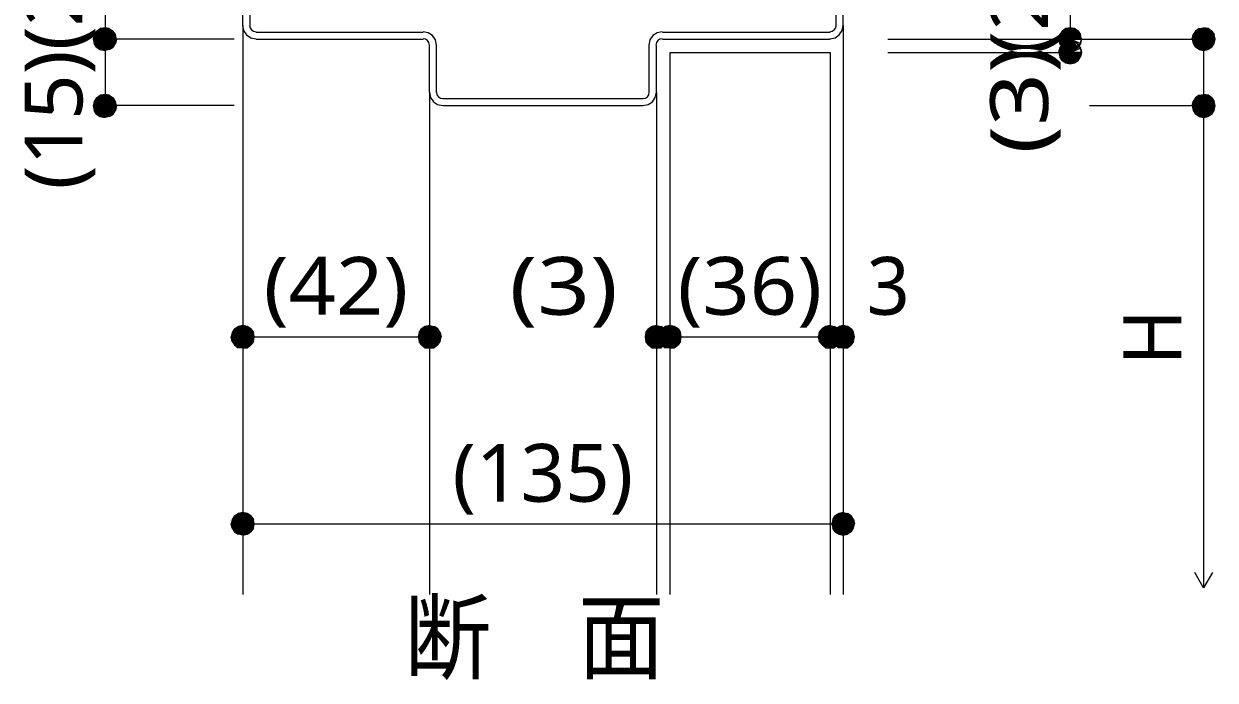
# Model space of a CAD drawing. Header units: millimetres. Extents: x 0 to 420, y 0 to 297.
# Drawn here: x 310.8 to 364.3, y 126.7 to 156.2 of the extents above; entities that cross this region are included whole.
import ezdxf
from ezdxf.enums import TextEntityAlignment as Align

# ---------------------------------------------------------------- set-up
doc = ezdxf.new("R2010")
doc.units = ezdxf.units.MM
doc.styles.add('kst32b', font='NotoSansJP-Variable.ttf')

msp = doc.modelspace()

# ---------------------------------------------------------------- hatches: boundary and pattern name
h = msp.add_hatch(color=7)
h.paths.add_polyline_path([(314.41, 155.977), (314.198, 155.956), (314.41, 155.469), (314.41, 155.977)])
h.paths.add_polyline_path([(314.198, 155.956), (314.41, 155.469), (314.029, 155.829), (314.198, 155.956)])
h.paths.add_polyline_path([(314.41, 155.469), (314.029, 155.829), (313.923, 155.681), (314.41, 155.469)])
h = msp.add_hatch(color=7)
h.paths.add_polyline_path([(314.875, 155.681), (314.77, 155.829), (314.41, 155.469), (314.875, 155.681)])
h.paths.add_polyline_path([(314.77, 155.829), (314.41, 155.469), (314.6, 155.956), (314.77, 155.829)])
h.paths.add_polyline_path([(314.41, 155.469), (314.6, 155.956), (314.41, 155.977), (314.41, 155.469)])
h = msp.add_hatch(color=7)
h.paths.add_polyline_path([(357.801, 155.977), (357.611, 155.956), (357.801, 155.469), (357.801, 155.977)])
h.paths.add_polyline_path([(357.611, 155.956), (357.801, 155.469), (357.441, 155.829), (357.611, 155.956)])
h.paths.add_polyline_path([(357.801, 155.469), (357.441, 155.829), (357.336, 155.681), (357.801, 155.469)])
h = msp.add_hatch(color=7)
h.paths.add_polyline_path([(357.992, 155.956), (357.801, 155.977), (357.801, 155.469), (357.992, 155.956)])
h.paths.add_polyline_path([(357.801, 155.977), (357.801, 155.469), (357.611, 155.956), (357.801, 155.977)])
h.paths.add_polyline_path([(357.801, 155.469), (357.611, 155.956), (357.441, 155.829), (357.801, 155.469)])
h = msp.add_hatch(color=7)
h.paths.add_polyline_path([(358.267, 155.681), (358.161, 155.829), (357.801, 155.469), (358.267, 155.681)])
h.paths.add_polyline_path([(358.161, 155.829), (357.801, 155.469), (357.992, 155.956), (358.161, 155.829)])
h.paths.add_polyline_path([(357.801, 155.469), (357.992, 155.956), (357.801, 155.977), (357.801, 155.469)])
h = msp.add_hatch(color=7)
h.paths.add_polyline_path([(358.309, 155.469), (358.267, 155.681), (357.801, 155.469), (358.309, 155.469)])
h.paths.add_polyline_path([(358.267, 155.681), (357.801, 155.469), (358.161, 155.829), (358.267, 155.681)])
h.paths.add_polyline_path([(357.801, 155.469), (358.161, 155.829), (357.992, 155.956), (357.801, 155.469)])
h = msp.add_hatch(color=7)
h.paths.add_polyline_path([(364.003, 155.956), (363.791, 155.977), (363.791, 155.469), (364.003, 155.956)])
h.paths.add_polyline_path([(363.791, 155.977), (363.791, 155.469), (363.601, 155.956), (363.791, 155.977)])
h.paths.add_polyline_path([(363.791, 155.469), (363.601, 155.956), (363.432, 155.829), (363.791, 155.469)])
h = msp.add_hatch(color=7)
h.paths.add_polyline_path([(364.321, 155.469), (364.278, 155.681), (363.791, 155.469), (364.321, 155.469)])
h.paths.add_polyline_path([(364.278, 155.681), (363.791, 155.469), (364.173, 155.829), (364.278, 155.681)])
h.paths.add_polyline_path([(363.791, 155.469), (364.173, 155.829), (364.003, 155.956), (363.791, 155.469)])
for points in [[(313.923, 155.681), (313.88, 155.469), (314.41, 155.469), (313.923, 155.681)], [(364.278, 155.279), (364.321, 155.469), (363.791, 155.469), (364.278, 155.279)], [(313.923, 152.675), (313.88, 152.485), (314.41, 152.485), (313.923, 152.675)], [(364.278, 152.273), (364.321, 152.485), (363.791, 152.485), (364.278, 152.273)], [(320.802, 142.558), (320.612, 142.6), (320.612, 142.092), (320.802, 142.558)], [(340, 142.558), (339.81, 142.6), (339.81, 142.092), (340, 142.558)], [(347.789, 142.558), (347.599, 142.6), (347.599, 142.092), (347.789, 142.558)], [(328.803, 141.605), (328.994, 141.584), (328.994, 142.092), (328.803, 141.605)], [(339.005, 141.605), (339.196, 141.584), (339.196, 142.092), (339.005, 141.605)], [(346.795, 141.605), (347.006, 141.584), (347.006, 142.092), (346.795, 141.605)], [(320.802, 134.154), (320.612, 134.197), (320.612, 133.689), (320.802, 134.154)], [(347.409, 133.223), (347.599, 133.181), (347.599, 133.689), (347.409, 133.223)]]:
    msp.add_hatch(color=7).paths.add_polyline_path(points)
h = msp.add_hatch(color=7)
h.paths.add_polyline_path([(313.88, 155.469), (313.923, 155.279), (314.41, 155.469), (313.88, 155.469)])
h.paths.add_polyline_path([(313.923, 155.279), (314.41, 155.469), (314.029, 155.109), (313.923, 155.279)])
h.paths.add_polyline_path([(314.41, 155.469), (314.029, 155.109), (314.198, 155.004), (314.41, 155.469)])
h = msp.add_hatch(color=7)
h.paths.add_polyline_path([(314.198, 155.004), (314.41, 154.961), (314.41, 155.469), (314.198, 155.004)])
h.paths.add_polyline_path([(314.41, 154.961), (314.41, 155.469), (314.6, 155.004), (314.41, 154.961)])
h.paths.add_polyline_path([(314.41, 155.469), (314.6, 155.004), (314.77, 155.109), (314.41, 155.469)])
h = msp.add_hatch(color=7)
h.paths.add_polyline_path([(314.77, 155.109), (314.875, 155.279), (314.41, 155.469), (314.77, 155.109)])
h.paths.add_polyline_path([(314.875, 155.279), (314.41, 155.469), (314.918, 155.469), (314.875, 155.279)])
h.paths.add_polyline_path([(314.41, 155.469), (314.918, 155.469), (314.875, 155.681), (314.41, 155.469)])
h = msp.add_hatch(color=7)
h.paths.add_polyline_path([(357.441, 155.829), (357.336, 155.681), (357.801, 155.469), (357.441, 155.829)])
h.paths.add_polyline_path([(357.336, 155.681), (357.801, 155.469), (357.293, 155.469), (357.336, 155.681)])
h = msp.add_hatch(color=7)
h.paths.add_polyline_path([(357.336, 155.681), (357.293, 155.469), (357.801, 155.469), (357.336, 155.681)])
h.paths.add_polyline_path([(357.293, 155.469), (357.801, 155.469), (357.336, 155.279), (357.293, 155.469)])
h.paths.add_polyline_path([(357.801, 155.469), (357.336, 155.279), (357.441, 155.109), (357.801, 155.469)])
h = msp.add_hatch(color=7)
h.paths.add_polyline_path([(357.293, 155.469), (357.336, 155.279), (357.801, 155.469), (357.293, 155.469)])
h.paths.add_polyline_path([(357.336, 155.279), (357.801, 155.469), (357.441, 155.109), (357.336, 155.279)])
h.paths.add_polyline_path([(357.801, 155.469), (357.441, 155.109), (357.611, 155.004), (357.801, 155.469)])
h = msp.add_hatch(color=7)
h.paths.add_polyline_path([(357.611, 155.342), (357.441, 155.236), (357.801, 154.876), (357.611, 155.342)])
h.paths.add_polyline_path([(357.441, 155.236), (357.801, 154.876), (357.336, 155.067), (357.441, 155.236)])
h.paths.add_polyline_path([(357.801, 154.876), (357.336, 155.067), (357.293, 154.876), (357.801, 154.876)])
h = msp.add_hatch(color=7)
h.paths.add_polyline_path([(357.441, 155.109), (357.611, 155.004), (357.801, 155.469), (357.441, 155.109)])
h.paths.add_polyline_path([(357.611, 155.004), (357.801, 155.469), (357.801, 154.961), (357.611, 155.004)])
h.paths.add_polyline_path([(357.801, 155.469), (357.801, 154.961), (357.992, 155.004), (357.801, 155.469)])
h = msp.add_hatch(color=7)
h.paths.add_polyline_path([(357.992, 155.342), (357.801, 155.384), (357.801, 154.876), (357.992, 155.342)])
h.paths.add_polyline_path([(357.801, 155.384), (357.801, 154.876), (357.611, 155.342), (357.801, 155.384)])
h.paths.add_polyline_path([(357.801, 154.876), (357.611, 155.342), (357.441, 155.236), (357.801, 154.876)])
h = msp.add_hatch(color=7)
h.paths.add_polyline_path([(357.611, 155.004), (357.801, 154.961), (357.801, 155.469), (357.611, 155.004)])
h.paths.add_polyline_path([(357.801, 154.961), (357.801, 155.469), (357.992, 155.004), (357.801, 154.961)])
h.paths.add_polyline_path([(357.801, 155.469), (357.992, 155.004), (358.161, 155.109), (357.801, 155.469)])
h = msp.add_hatch(color=7)
h.paths.add_polyline_path([(358.161, 155.236), (357.992, 155.342), (357.801, 154.876), (358.161, 155.236)])
h.paths.add_polyline_path([(357.992, 155.342), (357.801, 154.876), (357.801, 155.384), (357.992, 155.342)])
h.paths.add_polyline_path([(357.801, 154.876), (357.801, 155.384), (357.611, 155.342), (357.801, 154.876)])
h = msp.add_hatch(color=7)
h.paths.add_polyline_path([(358.161, 155.109), (358.267, 155.279), (357.801, 155.469), (358.161, 155.109)])
h.paths.add_polyline_path([(358.267, 155.279), (357.801, 155.469), (358.309, 155.469), (358.267, 155.279)])
h.paths.add_polyline_path([(357.801, 155.469), (358.309, 155.469), (358.267, 155.681), (357.801, 155.469)])
h = msp.add_hatch(color=7)
h.paths.add_polyline_path([(357.992, 155.004), (358.161, 155.109), (357.801, 155.469), (357.992, 155.004)])
h.paths.add_polyline_path([(358.161, 155.109), (357.801, 155.469), (358.267, 155.279), (358.161, 155.109)])
h.paths.add_polyline_path([(357.801, 155.469), (358.267, 155.279), (358.309, 155.469), (357.801, 155.469)])
h = msp.add_hatch(color=7)
h.paths.add_polyline_path([(358.309, 154.876), (358.267, 155.067), (357.801, 154.876), (358.309, 154.876)])
h.paths.add_polyline_path([(358.267, 155.067), (357.801, 154.876), (358.161, 155.236), (358.267, 155.067)])
h.paths.add_polyline_path([(357.801, 154.876), (358.161, 155.236), (357.992, 155.342), (357.801, 154.876)])
h = msp.add_hatch(color=7)
h.paths.add_polyline_path([(363.432, 155.829), (363.326, 155.681), (363.791, 155.469), (363.432, 155.829)])
h.paths.add_polyline_path([(363.326, 155.681), (363.791, 155.469), (363.284, 155.469), (363.326, 155.681)])
h.paths.add_polyline_path([(363.791, 155.469), (363.284, 155.469), (363.326, 155.279), (363.791, 155.469)])
h = msp.add_hatch(color=7)
h.paths.add_polyline_path([(363.326, 155.279), (363.432, 155.109), (363.791, 155.469), (363.326, 155.279)])
h.paths.add_polyline_path([(363.432, 155.109), (363.791, 155.469), (363.601, 155.004), (363.432, 155.109)])
h.paths.add_polyline_path([(363.791, 155.469), (363.601, 155.004), (363.791, 154.961), (363.791, 155.469)])
h = msp.add_hatch(color=7)
h.paths.add_polyline_path([(363.791, 154.961), (364.003, 155.004), (363.791, 155.469), (363.791, 154.961)])
h.paths.add_polyline_path([(364.003, 155.004), (363.791, 155.469), (364.173, 155.109), (364.003, 155.004)])
h.paths.add_polyline_path([(363.791, 155.469), (364.173, 155.109), (364.278, 155.279), (363.791, 155.469)])
h = msp.add_hatch(color=7)
h.paths.add_polyline_path([(357.441, 155.236), (357.336, 155.067), (357.801, 154.876), (357.441, 155.236)])
h.paths.add_polyline_path([(357.336, 155.067), (357.801, 154.876), (357.293, 154.876), (357.336, 155.067)])
h.paths.add_polyline_path([(357.801, 154.876), (357.293, 154.876), (357.336, 154.686), (357.801, 154.876)])
h = msp.add_hatch(color=7)
h.paths.add_polyline_path([(357.293, 154.876), (357.336, 154.686), (357.801, 154.876), (357.293, 154.876)])
h.paths.add_polyline_path([(357.336, 154.686), (357.801, 154.876), (357.441, 154.517), (357.336, 154.686)])
h.paths.add_polyline_path([(357.801, 154.876), (357.441, 154.517), (357.611, 154.411), (357.801, 154.876)])
h = msp.add_hatch(color=7)
h.paths.add_polyline_path([(357.336, 154.686), (357.441, 154.517), (357.801, 154.876), (357.336, 154.686)])
h.paths.add_polyline_path([(357.441, 154.517), (357.801, 154.876), (357.611, 154.411), (357.441, 154.517)])
h.paths.add_polyline_path([(357.801, 154.876), (357.611, 154.411), (357.801, 154.368), (357.801, 154.876)])
h = msp.add_hatch(color=7)
h.paths.add_polyline_path([(357.611, 154.411), (357.801, 154.368), (357.801, 154.876), (357.611, 154.411)])
h.paths.add_polyline_path([(357.801, 154.368), (357.801, 154.876), (357.992, 154.411), (357.801, 154.368)])
h.paths.add_polyline_path([(357.801, 154.876), (357.992, 154.411), (358.161, 154.517), (357.801, 154.876)])
h = msp.add_hatch(color=7)
h.paths.add_polyline_path([(358.267, 154.686), (358.309, 154.876), (357.801, 154.876), (358.267, 154.686)])
h.paths.add_polyline_path([(358.309, 154.876), (357.801, 154.876), (358.267, 155.067), (358.309, 154.876)])
h.paths.add_polyline_path([(357.801, 154.876), (358.267, 155.067), (358.161, 155.236), (357.801, 154.876)])
h = msp.add_hatch(color=7)
h.paths.add_polyline_path([(357.801, 154.368), (357.992, 154.411), (357.801, 154.876), (357.801, 154.368)])
h.paths.add_polyline_path([(357.992, 154.411), (357.801, 154.876), (358.161, 154.517), (357.992, 154.411)])
h.paths.add_polyline_path([(357.801, 154.876), (358.161, 154.517), (358.267, 154.686), (357.801, 154.876)])
h = msp.add_hatch(color=7)
h.paths.add_polyline_path([(358.161, 154.517), (358.267, 154.686), (357.801, 154.876), (358.161, 154.517)])
h.paths.add_polyline_path([(358.267, 154.686), (357.801, 154.876), (358.309, 154.876), (358.267, 154.686)])
h = msp.add_hatch(color=7)
h.paths.add_polyline_path([(314.41, 152.993), (314.198, 152.95), (314.41, 152.485), (314.41, 152.993)])
h.paths.add_polyline_path([(314.198, 152.95), (314.41, 152.485), (314.029, 152.844), (314.198, 152.95)])
h.paths.add_polyline_path([(314.41, 152.485), (314.029, 152.844), (313.923, 152.675), (314.41, 152.485)])
h = msp.add_hatch(color=7)
h.paths.add_polyline_path([(314.875, 152.675), (314.77, 152.844), (314.41, 152.485), (314.875, 152.675)])
h.paths.add_polyline_path([(314.77, 152.844), (314.41, 152.485), (314.6, 152.95), (314.77, 152.844)])
h.paths.add_polyline_path([(314.41, 152.485), (314.6, 152.95), (314.41, 152.993), (314.41, 152.485)])
h = msp.add_hatch(color=7)
h.paths.add_polyline_path([(314.77, 152.104), (314.875, 152.273), (314.41, 152.485), (314.77, 152.104)])
h.paths.add_polyline_path([(314.875, 152.273), (314.41, 152.485), (314.918, 152.485), (314.875, 152.273)])
h.paths.add_polyline_path([(314.41, 152.485), (314.918, 152.485), (314.875, 152.675), (314.41, 152.485)])
h = msp.add_hatch(color=7)
h.paths.add_polyline_path([(363.432, 152.844), (363.326, 152.675), (363.791, 152.485), (363.432, 152.844)])
h.paths.add_polyline_path([(363.326, 152.675), (363.791, 152.485), (363.284, 152.485), (363.326, 152.675)])
h.paths.add_polyline_path([(363.791, 152.485), (363.284, 152.485), (363.326, 152.273), (363.791, 152.485)])
h = msp.add_hatch(color=7)
h.paths.add_polyline_path([(364.003, 152.95), (363.791, 152.993), (363.791, 152.485), (364.003, 152.95)])
h.paths.add_polyline_path([(363.791, 152.993), (363.791, 152.485), (363.601, 152.95), (363.791, 152.993)])
h.paths.add_polyline_path([(363.791, 152.485), (363.601, 152.95), (363.432, 152.844), (363.791, 152.485)])
h = msp.add_hatch(color=7)
h.paths.add_polyline_path([(364.321, 152.485), (364.278, 152.675), (363.791, 152.485), (364.321, 152.485)])
h.paths.add_polyline_path([(364.278, 152.675), (363.791, 152.485), (364.173, 152.844), (364.278, 152.675)])
h.paths.add_polyline_path([(363.791, 152.485), (364.173, 152.844), (364.003, 152.95), (363.791, 152.485)])
h = msp.add_hatch(color=7)
h.paths.add_polyline_path([(313.88, 152.485), (313.923, 152.273), (314.41, 152.485), (313.88, 152.485)])
h.paths.add_polyline_path([(313.923, 152.273), (314.41, 152.485), (314.029, 152.104), (313.923, 152.273)])
h.paths.add_polyline_path([(314.41, 152.485), (314.029, 152.104), (314.198, 151.998), (314.41, 152.485)])
h = msp.add_hatch(color=7)
h.paths.add_polyline_path([(314.198, 151.998), (314.41, 151.955), (314.41, 152.485), (314.198, 151.998)])
h.paths.add_polyline_path([(314.41, 151.955), (314.41, 152.485), (314.6, 151.998), (314.41, 151.955)])
h.paths.add_polyline_path([(314.41, 152.485), (314.6, 151.998), (314.77, 152.104), (314.41, 152.485)])
h = msp.add_hatch(color=7)
h.paths.add_polyline_path([(363.326, 152.273), (363.432, 152.104), (363.791, 152.485), (363.326, 152.273)])
h.paths.add_polyline_path([(363.432, 152.104), (363.791, 152.485), (363.601, 151.998), (363.432, 152.104)])
h.paths.add_polyline_path([(363.791, 152.485), (363.601, 151.998), (363.791, 151.955), (363.791, 152.485)])
h = msp.add_hatch(color=7)
h.paths.add_polyline_path([(363.791, 151.955), (364.003, 151.998), (363.791, 152.485), (363.791, 151.955)])
h.paths.add_polyline_path([(364.003, 151.998), (363.791, 152.485), (364.173, 152.104), (364.003, 151.998)])
h.paths.add_polyline_path([(363.791, 152.485), (364.173, 152.104), (364.278, 152.273), (363.791, 152.485)])
h = msp.add_hatch(color=7)
h.paths.add_polyline_path([(320.612, 142.6), (320.4, 142.558), (320.612, 142.092), (320.612, 142.6)])
h.paths.add_polyline_path([(320.4, 142.558), (320.612, 142.092), (320.23, 142.452), (320.4, 142.558)])
h.paths.add_polyline_path([(320.612, 142.092), (320.23, 142.452), (320.125, 142.282), (320.612, 142.092)])
h = msp.add_hatch(color=7)
h.paths.add_polyline_path([(321.12, 142.092), (321.077, 142.282), (320.612, 142.092), (321.12, 142.092)])
h.paths.add_polyline_path([(321.077, 142.282), (320.612, 142.092), (320.971, 142.452), (321.077, 142.282)])
h.paths.add_polyline_path([(320.612, 142.092), (320.971, 142.452), (320.802, 142.558), (320.612, 142.092)])
h = msp.add_hatch(color=7)
h.paths.add_polyline_path([(328.803, 142.558), (328.634, 142.452), (328.994, 142.092), (328.803, 142.558)])
h.paths.add_polyline_path([(328.634, 142.452), (328.994, 142.092), (328.528, 142.282), (328.634, 142.452)])
h.paths.add_polyline_path([(328.994, 142.092), (328.528, 142.282), (328.486, 142.092), (328.994, 142.092)])
h = msp.add_hatch(color=7)
h.paths.add_polyline_path([(329.375, 142.452), (329.205, 142.558), (328.994, 142.092), (329.375, 142.452)])
h.paths.add_polyline_path([(329.205, 142.558), (328.994, 142.092), (328.994, 142.6), (329.205, 142.558)])
h.paths.add_polyline_path([(328.994, 142.092), (328.994, 142.6), (328.803, 142.558), (328.994, 142.092)])
h = msp.add_hatch(color=7)
h.paths.add_polyline_path([(339.005, 142.558), (338.836, 142.452), (339.196, 142.092), (339.005, 142.558)])
h.paths.add_polyline_path([(338.836, 142.452), (339.196, 142.092), (338.73, 142.282), (338.836, 142.452)])
h.paths.add_polyline_path([(339.196, 142.092), (338.73, 142.282), (338.688, 142.092), (339.196, 142.092)])
h = msp.add_hatch(color=7)
h.paths.add_polyline_path([(339.556, 142.452), (339.407, 142.558), (339.196, 142.092), (339.556, 142.452)])
h.paths.add_polyline_path([(339.407, 142.558), (339.196, 142.092), (339.196, 142.6), (339.407, 142.558)])
h.paths.add_polyline_path([(339.196, 142.092), (339.196, 142.6), (339.005, 142.558), (339.196, 142.092)])
h = msp.add_hatch(color=7)
h.paths.add_polyline_path([(339.81, 142.6), (339.598, 142.558), (339.81, 142.092), (339.81, 142.6)])
h.paths.add_polyline_path([(339.598, 142.558), (339.81, 142.092), (339.429, 142.452), (339.598, 142.558)])
h.paths.add_polyline_path([(339.81, 142.092), (339.429, 142.452), (339.323, 142.282), (339.81, 142.092)])
h = msp.add_hatch(color=7)
h.paths.add_polyline_path([(340.318, 142.092), (340.275, 142.282), (339.81, 142.092), (340.318, 142.092)])
h.paths.add_polyline_path([(340.275, 142.282), (339.81, 142.092), (340.17, 142.452), (340.275, 142.282)])
h.paths.add_polyline_path([(339.81, 142.092), (340.17, 142.452), (340, 142.558), (339.81, 142.092)])
h = msp.add_hatch(color=7)
h.paths.add_polyline_path([(346.795, 142.558), (346.646, 142.452), (347.006, 142.092), (346.795, 142.558)])
h.paths.add_polyline_path([(346.646, 142.452), (347.006, 142.092), (346.52, 142.282), (346.646, 142.452)])
h.paths.add_polyline_path([(347.006, 142.092), (346.52, 142.282), (346.477, 142.092), (347.006, 142.092)])
h = msp.add_hatch(color=7)
h.paths.add_polyline_path([(347.366, 142.452), (347.197, 142.558), (347.006, 142.092), (347.366, 142.452)])
h.paths.add_polyline_path([(347.197, 142.558), (347.006, 142.092), (347.006, 142.6), (347.197, 142.558)])
h.paths.add_polyline_path([(347.006, 142.092), (347.006, 142.6), (346.795, 142.558), (347.006, 142.092)])
h = msp.add_hatch(color=7)
h.paths.add_polyline_path([(347.599, 142.6), (347.409, 142.558), (347.599, 142.092), (347.599, 142.6)])
h.paths.add_polyline_path([(347.409, 142.558), (347.599, 142.092), (347.239, 142.452), (347.409, 142.558)])
h.paths.add_polyline_path([(347.599, 142.092), (347.239, 142.452), (347.133, 142.282), (347.599, 142.092)])
h = msp.add_hatch(color=7)
h.paths.add_polyline_path([(348.107, 142.092), (348.065, 142.282), (347.599, 142.092), (348.107, 142.092)])
h.paths.add_polyline_path([(348.065, 142.282), (347.599, 142.092), (347.959, 142.452), (348.065, 142.282)])
h.paths.add_polyline_path([(347.599, 142.092), (347.959, 142.452), (347.789, 142.558), (347.599, 142.092)])
h = msp.add_hatch(color=7)
h.paths.add_polyline_path([(320.125, 142.282), (320.082, 142.092), (320.612, 142.092), (320.125, 142.282)])
h.paths.add_polyline_path([(320.082, 142.092), (320.612, 142.092), (320.125, 141.88), (320.082, 142.092)])
h.paths.add_polyline_path([(320.612, 142.092), (320.125, 141.88), (320.23, 141.732), (320.612, 142.092)])
h = msp.add_hatch(color=7)
h.paths.add_polyline_path([(320.23, 141.732), (320.4, 141.605), (320.612, 142.092), (320.23, 141.732)])
h.paths.add_polyline_path([(320.4, 141.605), (320.612, 142.092), (320.612, 141.584), (320.4, 141.605)])
h.paths.add_polyline_path([(320.612, 142.092), (320.612, 141.584), (320.802, 141.605), (320.612, 142.092)])
h = msp.add_hatch(color=7)
h.paths.add_polyline_path([(320.802, 141.605), (320.971, 141.732), (320.612, 142.092), (320.802, 141.605)])
h.paths.add_polyline_path([(320.971, 141.732), (320.612, 142.092), (321.077, 141.88), (320.971, 141.732)])
h.paths.add_polyline_path([(320.612, 142.092), (321.077, 141.88), (321.12, 142.092), (320.612, 142.092)])
h = msp.add_hatch(color=7)
h.paths.add_polyline_path([(328.486, 142.092), (328.528, 141.88), (328.994, 142.092), (328.486, 142.092)])
h.paths.add_polyline_path([(328.528, 141.88), (328.994, 142.092), (328.634, 141.732), (328.528, 141.88)])
h.paths.add_polyline_path([(328.994, 142.092), (328.634, 141.732), (328.803, 141.605), (328.994, 142.092)])
h = msp.add_hatch(color=7)
h.paths.add_polyline_path([(329.48, 141.88), (329.523, 142.092), (328.994, 142.092), (329.48, 141.88)])
h.paths.add_polyline_path([(329.523, 142.092), (328.994, 142.092), (329.48, 142.282), (329.523, 142.092)])
h.paths.add_polyline_path([(328.994, 142.092), (329.48, 142.282), (329.375, 142.452), (328.994, 142.092)])
h = msp.add_hatch(color=7)
h.paths.add_polyline_path([(328.994, 141.584), (329.205, 141.605), (328.994, 142.092), (328.994, 141.584)])
h.paths.add_polyline_path([(329.205, 141.605), (328.994, 142.092), (329.375, 141.732), (329.205, 141.605)])
h.paths.add_polyline_path([(328.994, 142.092), (329.375, 141.732), (329.48, 141.88), (328.994, 142.092)])
h = msp.add_hatch(color=7)
h.paths.add_polyline_path([(338.688, 142.092), (338.73, 141.88), (339.196, 142.092), (338.688, 142.092)])
h.paths.add_polyline_path([(338.73, 141.88), (339.196, 142.092), (338.836, 141.732), (338.73, 141.88)])
h.paths.add_polyline_path([(339.196, 142.092), (338.836, 141.732), (339.005, 141.605), (339.196, 142.092)])
h = msp.add_hatch(color=7)
h.paths.add_polyline_path([(339.683, 141.88), (339.704, 142.092), (339.196, 142.092), (339.683, 141.88)])
h.paths.add_polyline_path([(339.704, 142.092), (339.196, 142.092), (339.683, 142.282), (339.704, 142.092)])
h.paths.add_polyline_path([(339.196, 142.092), (339.683, 142.282), (339.556, 142.452), (339.196, 142.092)])
h = msp.add_hatch(color=7)
h.paths.add_polyline_path([(339.196, 141.584), (339.407, 141.605), (339.196, 142.092), (339.196, 141.584)])
h.paths.add_polyline_path([(339.407, 141.605), (339.196, 142.092), (339.556, 141.732), (339.407, 141.605)])
h.paths.add_polyline_path([(339.196, 142.092), (339.556, 141.732), (339.683, 141.88), (339.196, 142.092)])
h = msp.add_hatch(color=7)
h.paths.add_polyline_path([(339.323, 142.282), (339.28, 142.092), (339.81, 142.092), (339.323, 142.282)])
h.paths.add_polyline_path([(339.28, 142.092), (339.81, 142.092), (339.323, 141.88), (339.28, 142.092)])
h.paths.add_polyline_path([(339.81, 142.092), (339.323, 141.88), (339.429, 141.732), (339.81, 142.092)])
h = msp.add_hatch(color=7)
h.paths.add_polyline_path([(339.429, 141.732), (339.598, 141.605), (339.81, 142.092), (339.429, 141.732)])
h.paths.add_polyline_path([(339.598, 141.605), (339.81, 142.092), (339.81, 141.584), (339.598, 141.605)])
h.paths.add_polyline_path([(339.81, 142.092), (339.81, 141.584), (340, 141.605), (339.81, 142.092)])
h = msp.add_hatch(color=7)
h.paths.add_polyline_path([(340, 141.605), (340.17, 141.732), (339.81, 142.092), (340, 141.605)])
h.paths.add_polyline_path([(340.17, 141.732), (339.81, 142.092), (340.275, 141.88), (340.17, 141.732)])
h.paths.add_polyline_path([(339.81, 142.092), (340.275, 141.88), (340.318, 142.092), (339.81, 142.092)])
h = msp.add_hatch(color=7)
h.paths.add_polyline_path([(346.477, 142.092), (346.52, 141.88), (347.006, 142.092), (346.477, 142.092)])
h.paths.add_polyline_path([(346.52, 141.88), (347.006, 142.092), (346.646, 141.732), (346.52, 141.88)])
h.paths.add_polyline_path([(347.006, 142.092), (346.646, 141.732), (346.795, 141.605), (347.006, 142.092)])
h = msp.add_hatch(color=7)
h.paths.add_polyline_path([(347.472, 141.88), (347.514, 142.092), (347.006, 142.092), (347.472, 141.88)])
h.paths.add_polyline_path([(347.514, 142.092), (347.006, 142.092), (347.472, 142.282), (347.514, 142.092)])
h.paths.add_polyline_path([(347.006, 142.092), (347.472, 142.282), (347.366, 142.452), (347.006, 142.092)])
h = msp.add_hatch(color=7)
h.paths.add_polyline_path([(347.006, 141.584), (347.197, 141.605), (347.006, 142.092), (347.006, 141.584)])
h.paths.add_polyline_path([(347.197, 141.605), (347.006, 142.092), (347.366, 141.732), (347.197, 141.605)])
h.paths.add_polyline_path([(347.006, 142.092), (347.366, 141.732), (347.472, 141.88), (347.006, 142.092)])
h = msp.add_hatch(color=7)
h.paths.add_polyline_path([(347.133, 142.282), (347.091, 142.092), (347.599, 142.092), (347.133, 142.282)])
h.paths.add_polyline_path([(347.091, 142.092), (347.599, 142.092), (347.133, 141.88), (347.091, 142.092)])
h.paths.add_polyline_path([(347.599, 142.092), (347.133, 141.88), (347.239, 141.732), (347.599, 142.092)])
h = msp.add_hatch(color=7)
h.paths.add_polyline_path([(347.239, 141.732), (347.409, 141.605), (347.599, 142.092), (347.239, 141.732)])
h.paths.add_polyline_path([(347.409, 141.605), (347.599, 142.092), (347.599, 141.584), (347.409, 141.605)])
h.paths.add_polyline_path([(347.599, 142.092), (347.599, 141.584), (347.789, 141.605), (347.599, 142.092)])
h = msp.add_hatch(color=7)
h.paths.add_polyline_path([(347.789, 141.605), (347.959, 141.732), (347.599, 142.092), (347.789, 141.605)])
h.paths.add_polyline_path([(347.959, 141.732), (347.599, 142.092), (348.065, 141.88), (347.959, 141.732)])
h.paths.add_polyline_path([(347.599, 142.092), (348.065, 141.88), (348.107, 142.092), (347.599, 142.092)])
h = msp.add_hatch(color=7)
h.paths.add_polyline_path([(320.612, 134.197), (320.4, 134.154), (320.612, 133.689), (320.612, 134.197)])
h.paths.add_polyline_path([(320.4, 134.154), (320.612, 133.689), (320.23, 134.048), (320.4, 134.154)])
h.paths.add_polyline_path([(320.612, 133.689), (320.23, 134.048), (320.125, 133.879), (320.612, 133.689)])
h = msp.add_hatch(color=7)
h.paths.add_polyline_path([(321.12, 133.689), (321.077, 133.879), (320.612, 133.689), (321.12, 133.689)])
h.paths.add_polyline_path([(321.077, 133.879), (320.612, 133.689), (320.971, 134.048), (321.077, 133.879)])
h.paths.add_polyline_path([(320.612, 133.689), (320.971, 134.048), (320.802, 134.154), (320.612, 133.689)])
h = msp.add_hatch(color=7)
h.paths.add_polyline_path([(347.409, 134.154), (347.239, 134.048), (347.599, 133.689), (347.409, 134.154)])
h.paths.add_polyline_path([(347.239, 134.048), (347.599, 133.689), (347.133, 133.879), (347.239, 134.048)])
h.paths.add_polyline_path([(347.599, 133.689), (347.133, 133.879), (347.091, 133.689), (347.599, 133.689)])
h = msp.add_hatch(color=7)
h.paths.add_polyline_path([(347.959, 134.048), (347.789, 134.154), (347.599, 133.689), (347.959, 134.048)])
h.paths.add_polyline_path([(347.789, 134.154), (347.599, 133.689), (347.599, 134.197), (347.789, 134.154)])
h.paths.add_polyline_path([(347.599, 133.689), (347.599, 134.197), (347.409, 134.154), (347.599, 133.689)])
h = msp.add_hatch(color=7)
h.paths.add_polyline_path([(348.065, 133.498), (348.107, 133.689), (347.599, 133.689), (348.065, 133.498)])
h.paths.add_polyline_path([(348.107, 133.689), (347.599, 133.689), (348.065, 133.879), (348.107, 133.689)])
h.paths.add_polyline_path([(347.599, 133.689), (348.065, 133.879), (347.959, 134.048), (347.599, 133.689)])
h = msp.add_hatch(color=7)
h.paths.add_polyline_path([(320.125, 133.879), (320.082, 133.689), (320.612, 133.689), (320.125, 133.879)])
h.paths.add_polyline_path([(320.082, 133.689), (320.612, 133.689), (320.125, 133.498), (320.082, 133.689)])
h.paths.add_polyline_path([(320.612, 133.689), (320.125, 133.498), (320.23, 133.329), (320.612, 133.689)])
h = msp.add_hatch(color=7)
h.paths.add_polyline_path([(320.23, 133.329), (320.4, 133.223), (320.612, 133.689), (320.23, 133.329)])
h.paths.add_polyline_path([(320.4, 133.223), (320.612, 133.689), (320.612, 133.181), (320.4, 133.223)])
h.paths.add_polyline_path([(320.612, 133.689), (320.612, 133.181), (320.802, 133.223), (320.612, 133.689)])
h = msp.add_hatch(color=7)
h.paths.add_polyline_path([(320.802, 133.223), (320.971, 133.329), (320.612, 133.689), (320.802, 133.223)])
h.paths.add_polyline_path([(320.971, 133.329), (320.612, 133.689), (321.077, 133.498), (320.971, 133.329)])
h.paths.add_polyline_path([(320.612, 133.689), (321.077, 133.498), (321.12, 133.689), (320.612, 133.689)])
h = msp.add_hatch(color=7)
h.paths.add_polyline_path([(347.091, 133.689), (347.133, 133.498), (347.599, 133.689), (347.091, 133.689)])
h.paths.add_polyline_path([(347.133, 133.498), (347.599, 133.689), (347.239, 133.329), (347.133, 133.498)])
h.paths.add_polyline_path([(347.599, 133.689), (347.239, 133.329), (347.409, 133.223), (347.599, 133.689)])
h = msp.add_hatch(color=7)
h.paths.add_polyline_path([(347.599, 133.181), (347.789, 133.223), (347.599, 133.689), (347.599, 133.181)])
h.paths.add_polyline_path([(347.789, 133.223), (347.599, 133.689), (347.959, 133.329), (347.789, 133.223)])
h.paths.add_polyline_path([(347.599, 133.689), (347.959, 133.329), (348.065, 133.498), (347.599, 133.689)])

# ---------------------------------------------------------------- linework, layer by layer
at = {"lineweight": 13}
for points in [[(314.41, 160.464), (314.41, 155.469), (314.41, 152.485)], [(357.801, 160.464), (357.801, 155.469), (357.801, 154.876)], [(320.612, 156.083), (320.612, 159.872)], [(320.929, 156.083), (320.929, 159.872)], [(347.281, 156.083), (347.281, 159.872)], [(347.599, 156.083), (347.599, 159.872)], [(320.59, 156.094), (320.638, 155.859), (320.767, 155.667), (320.959, 155.538), (321.194, 155.49)], [(320.612, 156.083), (320.612, 130.514)], [(320.908, 156.094), (320.93, 155.982), (320.992, 155.892), (321.082, 155.83), (321.194, 155.808)], [(346.996, 155.808), (347.107, 155.83), (347.198, 155.892), (347.259, 155.982), (347.281, 156.094)], [(346.996, 155.49), (347.231, 155.538), (347.422, 155.667), (347.552, 155.859), (347.599, 156.094)], [(347.599, 156.083), (347.599, 153.479), (347.599, 130.514)], [(320.209, 155.469), (314.367, 155.469)], [(321.204, 155.787), (328.718, 155.787)], [(321.204, 155.469), (328.718, 155.469)], [(329.311, 155.205), (329.264, 155.439), (329.134, 155.631), (328.943, 155.76), (328.708, 155.808)], [(328.994, 155.205), (328.971, 155.316), (328.91, 155.407), (328.819, 155.468), (328.708, 155.49)], [(339.46, 155.808), (339.226, 155.76), (339.034, 155.631), (338.905, 155.439), (338.857, 155.205)], [(339.46, 155.49), (339.349, 155.468), (339.258, 155.407), (339.197, 155.316), (339.175, 155.205)], [(339.471, 155.787), (347.006, 155.787)], [(339.471, 155.469), (347.006, 155.469)], [(349.61, 155.469), (363.791, 155.469), (363.791, 152.485)], [(328.994, 153.077), (328.994, 155.194)], [(329.311, 153.077), (329.311, 155.194)], [(338.878, 153.077), (338.878, 155.194)], [(339.196, 153.077), (339.196, 155.194)], [(339.81, 130.514), (339.81, 154.876), (347.006, 154.876), (347.006, 153.479), (347.006, 130.514)], [(349.61, 154.876), (357.844, 154.876)], [(328.994, 153.088), (329.041, 152.853), (329.17, 152.661), (329.362, 152.532), (329.597, 152.485)], [(328.994, 153.077), (328.994, 130.514)], [(329.311, 153.088), (329.333, 152.977), (329.395, 152.886), (329.486, 152.825), (329.597, 152.802)], [(329.607, 152.802), (338.603, 152.802)], [(338.593, 152.802), (338.704, 152.825), (338.795, 152.886), (338.856, 152.977), (338.878, 153.088)], [(338.593, 152.485), (338.827, 152.532), (339.019, 152.661), (339.148, 152.853), (339.196, 153.088)], [(339.196, 153.077), (339.196, 130.514)], [(320.209, 152.485), (314.367, 152.485)], [(329.607, 152.485), (338.603, 152.485)], [(358.669, 152.485), (363.791, 152.485)], [(363.791, 152.485), (363.791, 130.81)], [(320.612, 142.092), (328.994, 142.092)], [(339.196, 142.092), (339.81, 142.092), (347.006, 142.092), (347.599, 142.092)], [(320.612, 133.689), (347.599, 133.689)], [(364.194, 131.508), (363.791, 130.81), (363.411, 131.508)]]:
    msp.add_lwpolyline(points, dxfattribs=at)
at = {"lineweight": 0}
for points in [[(314.198, 155.956), (314.41, 155.469), (314.029, 155.829)], [(314.41, 155.977), (314.198, 155.956), (314.41, 155.469)], [(314.41, 155.469), (314.6, 155.956), (314.41, 155.977)], [(314.77, 155.829), (314.41, 155.469), (314.6, 155.956)], [(357.611, 155.956), (357.801, 155.469), (357.441, 155.829)], [(357.801, 155.469), (357.611, 155.956), (357.441, 155.829)], [(357.801, 155.977), (357.611, 155.956), (357.801, 155.469)], [(357.801, 155.977), (357.801, 155.469), (357.611, 155.956)], [(357.801, 155.469), (357.992, 155.956), (357.801, 155.977)], [(357.992, 155.956), (357.801, 155.977), (357.801, 155.469)], [(358.161, 155.829), (357.801, 155.469), (357.992, 155.956)], [(357.801, 155.469), (358.161, 155.829), (357.992, 155.956)], [(363.791, 155.469), (363.601, 155.956), (363.432, 155.829)], [(363.791, 155.977), (363.791, 155.469), (363.601, 155.956)], [(364.003, 155.956), (363.791, 155.977), (363.791, 155.469)], [(363.791, 155.469), (364.173, 155.829), (364.003, 155.956)], [(313.923, 155.681), (313.88, 155.469), (314.41, 155.469)], [(313.88, 155.469), (313.923, 155.279), (314.41, 155.469)], [(314.41, 155.469), (314.029, 155.829), (313.923, 155.681)], [(313.923, 155.279), (314.41, 155.469), (314.029, 155.109)], [(314.41, 155.469), (314.029, 155.109), (314.198, 155.004)], [(314.198, 155.004), (314.41, 154.961), (314.41, 155.469)], [(314.875, 155.681), (314.77, 155.829), (314.41, 155.469)], [(314.41, 155.469), (314.918, 155.469), (314.875, 155.681)], [(314.41, 154.961), (314.41, 155.469), (314.6, 155.004)], [(314.41, 155.469), (314.6, 155.004), (314.77, 155.109)], [(314.77, 155.109), (314.875, 155.279), (314.41, 155.469)], [(314.875, 155.279), (314.41, 155.469), (314.918, 155.469)], [(357.336, 155.681), (357.293, 155.469), (357.801, 155.469)], [(357.336, 155.681), (357.801, 155.469), (357.293, 155.469)], [(357.293, 155.469), (357.336, 155.279), (357.801, 155.469)], [(357.293, 155.469), (357.801, 155.469), (357.336, 155.279)], [(357.801, 155.469), (357.441, 155.829), (357.336, 155.681)], [(357.441, 155.829), (357.336, 155.681), (357.801, 155.469)], [(357.336, 155.279), (357.801, 155.469), (357.441, 155.109)], [(357.801, 155.469), (357.336, 155.279), (357.441, 155.109)], [(357.801, 155.469), (357.441, 155.109), (357.611, 155.004)], [(357.441, 155.109), (357.611, 155.004), (357.801, 155.469)], [(357.801, 154.876), (357.611, 155.342), (357.441, 155.236)], [(357.611, 155.342), (357.441, 155.236), (357.801, 154.876)], [(357.611, 155.004), (357.801, 154.961), (357.801, 155.469)], [(357.611, 155.004), (357.801, 155.469), (357.801, 154.961)], [(357.801, 155.384), (357.801, 154.876), (357.611, 155.342)], [(357.801, 154.876), (357.801, 155.384), (357.611, 155.342)], [(358.267, 155.681), (358.161, 155.829), (357.801, 155.469)], [(358.267, 155.681), (357.801, 155.469), (358.161, 155.829)], [(357.801, 155.469), (358.309, 155.469), (358.267, 155.681)], [(358.309, 155.469), (358.267, 155.681), (357.801, 155.469)], [(357.801, 154.961), (357.801, 155.469), (357.992, 155.004)], [(357.801, 155.469), (357.992, 155.004), (358.161, 155.109)], [(358.161, 155.109), (358.267, 155.279), (357.801, 155.469)], [(358.267, 155.279), (357.801, 155.469), (358.309, 155.469)], [(357.801, 155.469), (357.801, 154.961), (357.992, 155.004)], [(357.992, 155.004), (358.161, 155.109), (357.801, 155.469)], [(358.161, 155.109), (357.801, 155.469), (358.267, 155.279)], [(357.801, 155.469), (358.267, 155.279), (358.309, 155.469)], [(357.992, 155.342), (357.801, 155.384), (357.801, 154.876)], [(357.992, 155.342), (357.801, 154.876), (357.801, 155.384)], [(357.801, 154.876), (358.161, 155.236), (357.992, 155.342)], [(358.161, 155.236), (357.992, 155.342), (357.801, 154.876)], [(363.326, 155.681), (363.791, 155.469), (363.284, 155.469)], [(363.791, 155.469), (363.284, 155.469), (363.326, 155.279)], [(363.432, 155.829), (363.326, 155.681), (363.791, 155.469)], [(363.326, 155.279), (363.432, 155.109), (363.791, 155.469)], [(363.432, 155.109), (363.791, 155.469), (363.601, 155.004)], [(363.791, 155.469), (363.601, 155.004), (363.791, 154.961)], [(364.278, 155.681), (363.791, 155.469), (364.173, 155.829)], [(364.321, 155.469), (364.278, 155.681), (363.791, 155.469)], [(363.791, 154.961), (364.003, 155.004), (363.791, 155.469)], [(364.003, 155.004), (363.791, 155.469), (364.173, 155.109)], [(363.791, 155.469), (364.173, 155.109), (364.278, 155.279)], [(364.278, 155.279), (364.321, 155.469), (363.791, 155.469)], [(357.336, 155.067), (357.801, 154.876), (357.293, 154.876)], [(357.801, 154.876), (357.336, 155.067), (357.293, 154.876)], [(357.801, 154.876), (357.293, 154.876), (357.336, 154.686)], [(357.293, 154.876), (357.336, 154.686), (357.801, 154.876)], [(357.441, 155.236), (357.336, 155.067), (357.801, 154.876)], [(357.441, 155.236), (357.801, 154.876), (357.336, 155.067)], [(357.336, 154.686), (357.441, 154.517), (357.801, 154.876)], [(357.336, 154.686), (357.801, 154.876), (357.441, 154.517)], [(357.441, 154.517), (357.801, 154.876), (357.611, 154.411)], [(357.801, 154.876), (357.441, 154.517), (357.611, 154.411)], [(357.801, 154.876), (357.611, 154.411), (357.801, 154.368)], [(357.611, 154.411), (357.801, 154.368), (357.801, 154.876)], [(358.267, 155.067), (357.801, 154.876), (358.161, 155.236)], [(357.801, 154.876), (358.267, 155.067), (358.161, 155.236)], [(358.309, 154.876), (358.267, 155.067), (357.801, 154.876)], [(358.309, 154.876), (357.801, 154.876), (358.267, 155.067)], [(357.801, 154.368), (357.992, 154.411), (357.801, 154.876)], [(357.992, 154.411), (357.801, 154.876), (358.161, 154.517)], [(357.801, 154.876), (358.161, 154.517), (358.267, 154.686)], [(358.267, 154.686), (358.309, 154.876), (357.801, 154.876)], [(357.801, 154.368), (357.801, 154.876), (357.992, 154.411)], [(357.801, 154.876), (357.992, 154.411), (358.161, 154.517)], [(358.161, 154.517), (358.267, 154.686), (357.801, 154.876)], [(358.267, 154.686), (357.801, 154.876), (358.309, 154.876)], [(313.923, 152.675), (313.88, 152.485), (314.41, 152.485)], [(314.41, 152.485), (314.029, 152.844), (313.923, 152.675)], [(314.198, 152.95), (314.41, 152.485), (314.029, 152.844)], [(314.41, 152.993), (314.198, 152.95), (314.41, 152.485)], [(314.41, 152.485), (314.6, 152.95), (314.41, 152.993)], [(314.77, 152.844), (314.41, 152.485), (314.6, 152.95)], [(314.875, 152.675), (314.77, 152.844), (314.41, 152.485)], [(314.41, 152.485), (314.918, 152.485), (314.875, 152.675)], [(363.326, 152.675), (363.791, 152.485), (363.284, 152.485)], [(363.432, 152.844), (363.326, 152.675), (363.791, 152.485)], [(363.791, 152.485), (363.601, 152.95), (363.432, 152.844)], [(363.791, 152.993), (363.791, 152.485), (363.601, 152.95)], [(364.003, 152.95), (363.791, 152.993), (363.791, 152.485)], [(363.791, 152.485), (364.173, 152.844), (364.003, 152.95)], [(364.278, 152.675), (363.791, 152.485), (364.173, 152.844)], [(364.321, 152.485), (364.278, 152.675), (363.791, 152.485)], [(313.88, 152.485), (313.923, 152.273), (314.41, 152.485)], [(313.923, 152.273), (314.41, 152.485), (314.029, 152.104)], [(314.41, 152.485), (314.029, 152.104), (314.198, 151.998)], [(314.198, 151.998), (314.41, 151.955), (314.41, 152.485)], [(314.41, 151.955), (314.41, 152.485), (314.6, 151.998)], [(314.41, 152.485), (314.6, 151.998), (314.77, 152.104)], [(314.77, 152.104), (314.875, 152.273), (314.41, 152.485)], [(314.875, 152.273), (314.41, 152.485), (314.918, 152.485)], [(363.791, 152.485), (363.284, 152.485), (363.326, 152.273)], [(363.326, 152.273), (363.432, 152.104), (363.791, 152.485)], [(363.432, 152.104), (363.791, 152.485), (363.601, 151.998)], [(363.791, 152.485), (363.601, 151.998), (363.791, 151.955)], [(363.791, 151.955), (364.003, 151.998), (363.791, 152.485)], [(364.003, 151.998), (363.791, 152.485), (364.173, 152.104)], [(363.791, 152.485), (364.173, 152.104), (364.278, 152.273)], [(364.278, 152.273), (364.321, 152.485), (363.791, 152.485)], [(320.4, 142.558), (320.612, 142.092), (320.23, 142.452)], [(320.612, 142.6), (320.4, 142.558), (320.612, 142.092)], [(320.802, 142.558), (320.612, 142.6), (320.612, 142.092)], [(320.612, 142.092), (320.971, 142.452), (320.802, 142.558)], [(328.803, 142.558), (328.634, 142.452), (328.994, 142.092)], [(328.994, 142.092), (328.994, 142.6), (328.803, 142.558)], [(329.205, 142.558), (328.994, 142.092), (328.994, 142.6)], [(329.375, 142.452), (329.205, 142.558), (328.994, 142.092)], [(339.005, 142.558), (338.836, 142.452), (339.196, 142.092)], [(339.196, 142.092), (339.196, 142.6), (339.005, 142.558)], [(339.407, 142.558), (339.196, 142.092), (339.196, 142.6)], [(339.556, 142.452), (339.407, 142.558), (339.196, 142.092)], [(339.598, 142.558), (339.81, 142.092), (339.429, 142.452)], [(339.81, 142.6), (339.598, 142.558), (339.81, 142.092)], [(340, 142.558), (339.81, 142.6), (339.81, 142.092)], [(339.81, 142.092), (340.17, 142.452), (340, 142.558)], [(346.795, 142.558), (346.646, 142.452), (347.006, 142.092)], [(347.006, 142.092), (347.006, 142.6), (346.795, 142.558)], [(347.197, 142.558), (347.006, 142.092), (347.006, 142.6)], [(347.366, 142.452), (347.197, 142.558), (347.006, 142.092)], [(347.409, 142.558), (347.599, 142.092), (347.239, 142.452)], [(347.599, 142.6), (347.409, 142.558), (347.599, 142.092)], [(347.789, 142.558), (347.599, 142.6), (347.599, 142.092)], [(347.599, 142.092), (347.959, 142.452), (347.789, 142.558)], [(320.125, 142.282), (320.082, 142.092), (320.612, 142.092)], [(320.082, 142.092), (320.612, 142.092), (320.125, 141.88)], [(320.612, 142.092), (320.23, 142.452), (320.125, 142.282)], [(320.612, 142.092), (320.125, 141.88), (320.23, 141.732)], [(320.23, 141.732), (320.4, 141.605), (320.612, 142.092)], [(320.4, 141.605), (320.612, 142.092), (320.612, 141.584)], [(321.077, 142.282), (320.612, 142.092), (320.971, 142.452)], [(321.12, 142.092), (321.077, 142.282), (320.612, 142.092)], [(320.612, 142.092), (320.612, 141.584), (320.802, 141.605)], [(320.802, 141.605), (320.971, 141.732), (320.612, 142.092)], [(320.971, 141.732), (320.612, 142.092), (321.077, 141.88)], [(320.612, 142.092), (321.077, 141.88), (321.12, 142.092)], [(328.994, 142.092), (328.528, 142.282), (328.486, 142.092)], [(328.486, 142.092), (328.528, 141.88), (328.994, 142.092)], [(328.634, 142.452), (328.994, 142.092), (328.528, 142.282)], [(328.528, 141.88), (328.994, 142.092), (328.634, 141.732)], [(328.994, 142.092), (328.634, 141.732), (328.803, 141.605)], [(328.803, 141.605), (328.994, 141.584), (328.994, 142.092)], [(328.994, 142.092), (329.48, 142.282), (329.375, 142.452)], [(329.523, 142.092), (328.994, 142.092), (329.48, 142.282)], [(328.994, 141.584), (329.205, 141.605), (328.994, 142.092)], [(329.205, 141.605), (328.994, 142.092), (329.375, 141.732)], [(328.994, 142.092), (329.375, 141.732), (329.48, 141.88)], [(329.48, 141.88), (329.523, 142.092), (328.994, 142.092)], [(339.196, 142.092), (338.73, 142.282), (338.688, 142.092)], [(338.688, 142.092), (338.73, 141.88), (339.196, 142.092)], [(338.836, 142.452), (339.196, 142.092), (338.73, 142.282)], [(338.73, 141.88), (339.196, 142.092), (338.836, 141.732)], [(339.196, 142.092), (338.836, 141.732), (339.005, 141.605)], [(339.005, 141.605), (339.196, 141.584), (339.196, 142.092)], [(339.196, 142.092), (339.683, 142.282), (339.556, 142.452)], [(339.704, 142.092), (339.196, 142.092), (339.683, 142.282)], [(339.196, 141.584), (339.407, 141.605), (339.196, 142.092)], [(339.407, 141.605), (339.196, 142.092), (339.556, 141.732)], [(339.196, 142.092), (339.556, 141.732), (339.683, 141.88)], [(339.683, 141.88), (339.704, 142.092), (339.196, 142.092)], [(339.323, 142.282), (339.28, 142.092), (339.81, 142.092)], [(339.28, 142.092), (339.81, 142.092), (339.323, 141.88)], [(339.81, 142.092), (339.429, 142.452), (339.323, 142.282)], [(339.81, 142.092), (339.323, 141.88), (339.429, 141.732)], [(339.429, 141.732), (339.598, 141.605), (339.81, 142.092)], [(339.598, 141.605), (339.81, 142.092), (339.81, 141.584)], [(340.275, 142.282), (339.81, 142.092), (340.17, 142.452)], [(340.318, 142.092), (340.275, 142.282), (339.81, 142.092)], [(339.81, 142.092), (339.81, 141.584), (340, 141.605)], [(340, 141.605), (340.17, 141.732), (339.81, 142.092)], [(340.17, 141.732), (339.81, 142.092), (340.275, 141.88)], [(339.81, 142.092), (340.275, 141.88), (340.318, 142.092)], [(347.006, 142.092), (346.52, 142.282), (346.477, 142.092)], [(346.477, 142.092), (346.52, 141.88), (347.006, 142.092)], [(346.646, 142.452), (347.006, 142.092), (346.52, 142.282)], [(346.52, 141.88), (347.006, 142.092), (346.646, 141.732)], [(347.006, 142.092), (346.646, 141.732), (346.795, 141.605)], [(346.795, 141.605), (347.006, 141.584), (347.006, 142.092)], [(347.006, 142.092), (347.472, 142.282), (347.366, 142.452)], [(347.514, 142.092), (347.006, 142.092), (347.472, 142.282)], [(347.006, 141.584), (347.197, 141.605), (347.006, 142.092)], [(347.197, 141.605), (347.006, 142.092), (347.366, 141.732)], [(347.006, 142.092), (347.366, 141.732), (347.472, 141.88)], [(347.472, 141.88), (347.514, 142.092), (347.006, 142.092)], [(347.133, 142.282), (347.091, 142.092), (347.599, 142.092)], [(347.091, 142.092), (347.599, 142.092), (347.133, 141.88)], [(347.599, 142.092), (347.239, 142.452), (347.133, 142.282)], [(347.599, 142.092), (347.133, 141.88), (347.239, 141.732)], [(347.239, 141.732), (347.409, 141.605), (347.599, 142.092)], [(347.409, 141.605), (347.599, 142.092), (347.599, 141.584)], [(348.065, 142.282), (347.599, 142.092), (347.959, 142.452)], [(348.107, 142.092), (348.065, 142.282), (347.599, 142.092)], [(347.599, 142.092), (347.599, 141.584), (347.789, 141.605)], [(347.789, 141.605), (347.959, 141.732), (347.599, 142.092)], [(347.959, 141.732), (347.599, 142.092), (348.065, 141.88)], [(347.599, 142.092), (348.065, 141.88), (348.107, 142.092)], [(320.612, 133.689), (320.23, 134.048), (320.125, 133.879)], [(320.4, 134.154), (320.612, 133.689), (320.23, 134.048)], [(320.612, 134.197), (320.4, 134.154), (320.612, 133.689)], [(320.802, 134.154), (320.612, 134.197), (320.612, 133.689)], [(320.612, 133.689), (320.971, 134.048), (320.802, 134.154)], [(321.077, 133.879), (320.612, 133.689), (320.971, 134.048)], [(347.239, 134.048), (347.599, 133.689), (347.133, 133.879)], [(347.409, 134.154), (347.239, 134.048), (347.599, 133.689)], [(347.599, 133.689), (347.599, 134.197), (347.409, 134.154)], [(347.789, 134.154), (347.599, 133.689), (347.599, 134.197)], [(347.959, 134.048), (347.789, 134.154), (347.599, 133.689)], [(347.599, 133.689), (348.065, 133.879), (347.959, 134.048)], [(320.125, 133.879), (320.082, 133.689), (320.612, 133.689)], [(320.082, 133.689), (320.612, 133.689), (320.125, 133.498)], [(320.612, 133.689), (320.125, 133.498), (320.23, 133.329)], [(320.23, 133.329), (320.4, 133.223), (320.612, 133.689)], [(320.4, 133.223), (320.612, 133.689), (320.612, 133.181)], [(321.12, 133.689), (321.077, 133.879), (320.612, 133.689)], [(320.612, 133.689), (320.612, 133.181), (320.802, 133.223)], [(320.802, 133.223), (320.971, 133.329), (320.612, 133.689)], [(320.971, 133.329), (320.612, 133.689), (321.077, 133.498)], [(320.612, 133.689), (321.077, 133.498), (321.12, 133.689)], [(347.599, 133.689), (347.133, 133.879), (347.091, 133.689)], [(347.091, 133.689), (347.133, 133.498), (347.599, 133.689)], [(347.133, 133.498), (347.599, 133.689), (347.239, 133.329)], [(347.599, 133.689), (347.239, 133.329), (347.409, 133.223)], [(347.409, 133.223), (347.599, 133.181), (347.599, 133.689)], [(348.107, 133.689), (347.599, 133.689), (348.065, 133.879)], [(347.599, 133.181), (347.789, 133.223), (347.599, 133.689)], [(347.789, 133.223), (347.599, 133.689), (347.959, 133.329)], [(347.599, 133.689), (347.959, 133.329), (348.065, 133.498)], [(348.065, 133.498), (348.107, 133.689), (347.599, 133.689)]]:
    msp.add_lwpolyline(points, close=True, dxfattribs=at)

# ---------------------------------------------------------------- texts
at = {"style": 'kst32b'}
for s, height, p, p2 in [('(15)(25)', 2.5989, (313.394, 148.717), (313.394, 161.226)), ('(25)', 2.5989, (356.806, 154.728), (356.806, 161.226)), ('(3)', 2.5989, (356.806, 150.326), (356.806, 155.199)), ('(42)', 2.5989, (321.543, 143.087), (328.04, 143.087)), ('(3)', 2.5989, (332.592, 143.087), (337.465, 143.087)), ('(36)', 2.5989, (340.148, 143.087), (346.646, 143.087)), ('(135)', 2.5989, (330.031, 134.683), (338.152, 134.683)), ('断\u3000面', 3.1187, (327.872, 127.042), (339.567, 127.042))]:
    msp.add_text(s, height=height, dxfattribs=at).set_placement(p, p2, align=Align.FIT)
msp.add_text('3', height=2.599, dxfattribs=at).set_placement((348.657, 143.087))
msp.add_text('H', height=2.599, rotation=90, dxfattribs=at).set_placement((362.797, 140.822))

doc.saveas('drawing.dxf')
